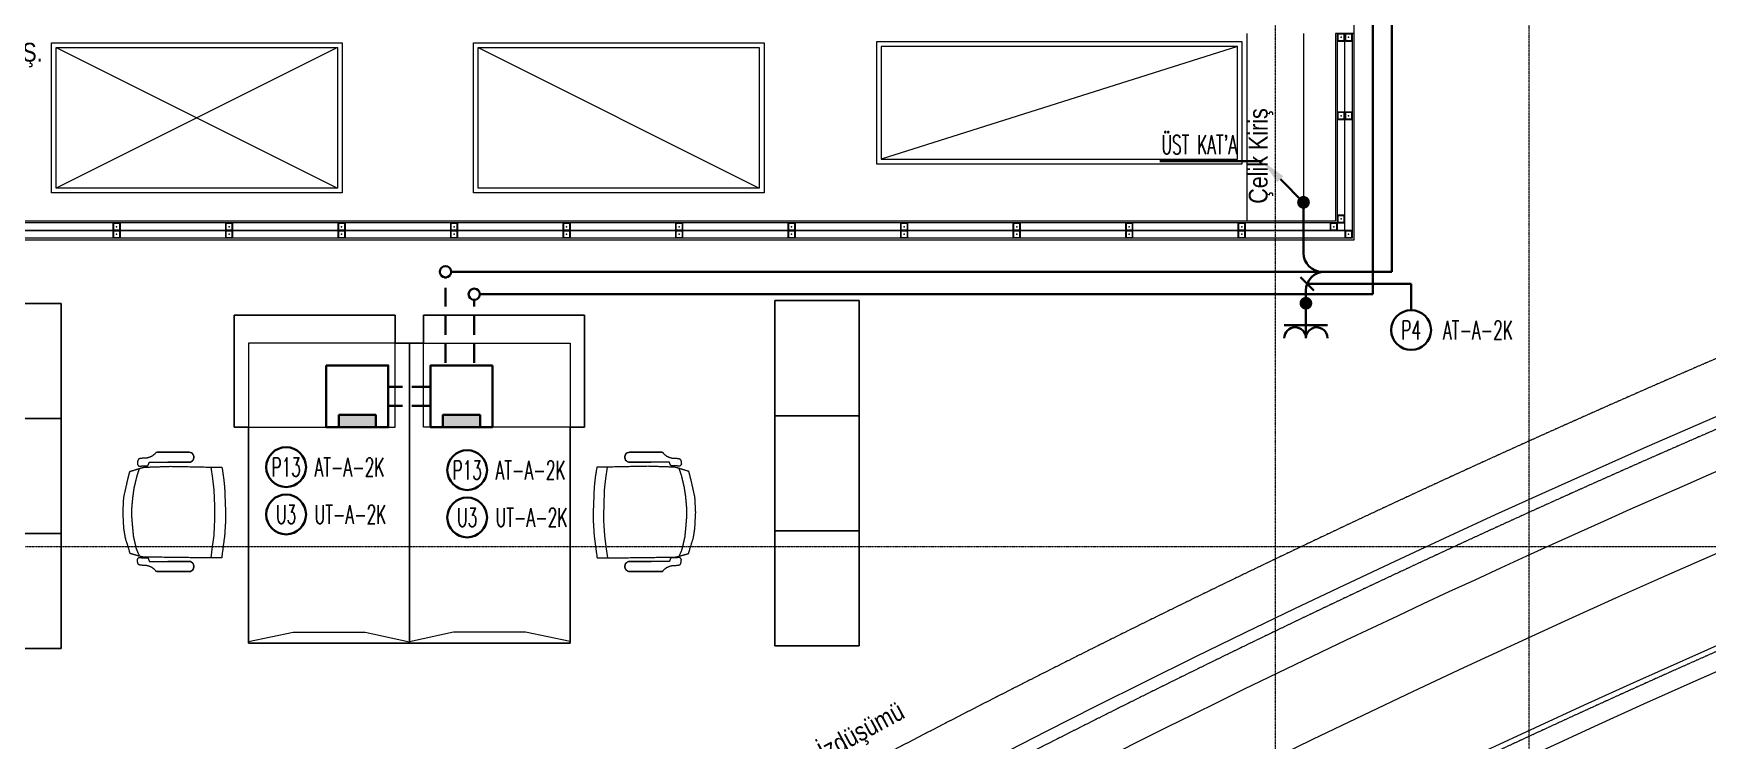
# Model space of a CAD drawing. Extents: x -1439 to 23780, y -1362 to 4476.
# Drawn here: x 13150 to 14043, y 1568 to 1945 of the extents above; entities that cross this region are included whole.
import ezdxf
from ezdxf.enums import TextEntityAlignment as Align

# ---------------------------------------------------------------- set-up
doc = ezdxf.new("R2010")
doc.units = 0
doc.header["$MEASUREMENT"] = 0
for name, pattern in [('Audi$0$DASHDOT2', [0.5, 0.25, -0.125, 0, -0.125]), ('Audi$0$DOT2', [0.125, 0, -0.125]), ('Audi$0$HIDDEN', [0.375, 0.25, -0.125]), ('HIDDEN', [0.375, 0.25, -0.125])]:
    doc.linetypes.add(name, pattern=pattern)
doc.layers.get('0').update_dxf_attribs({"color": 9, "lineweight": 9})
for name, color, linetype, lineweight in [('Audi$0$04', 8, 'Continuous', 9), ('Audi$0$05', 8, 'Continuous', 9), ('Audi$0$06B', 8, 'Continuous', 9), ('Audi$0$06C', 8, 'Continuous', 9), ('Audi$0$06D', 8, 'Continuous', 9), ('Audi$0$10', 8, 'Continuous', 9), ('Audi$0$11', 8, 'Continuous', 9), ('Audi$0$20', 8, 'Audi$0$DOT2', 9), ('Audi$0$21', 8, 'Continuous', 9), ('Audi$0$24', 8, 'Audi$0$DASHDOT2', 9), ('Audi$0$33', 8, 'Audi$0$BATTING', 9), ('Audi$0$35', 8, 'Continuous', 9), ('E-DÖŞEME (ŞAP İÇİ) PRİZ KUTUSU', 7, 'Continuous', 30), ('E-KABLO', 7, 'Continuous', 30), ('E-LINYE', 7, 'Continuous', 30), ('E-YAZI', 7, 'Continuous', 30), ('E-YUKARI ÇIKAN HAT', 7, 'Continuous', 30), ('E-ÇİFTLİ PRİZ', 7, 'Continuous', 30)]:
    doc.layers.add(name, color=color, linetype=linetype, lineweight=lineweight)
doc.styles.add('Audi$0$MuuM_TEXT-STANDART', font='ARIALN.TTF')
doc.styles.add('E-YAZI', font='txttw.shx')
doc.linetypes.add('Audi$0$BATTING', pattern='A,0.0001,-0.1,[134,ltypeshp.shx,S=0.1,R=0,X=-0.1,Y=0],-0.2,[134,ltypeshp.shx,S=0.1,R=180,X=0.1,Y=0],-0.1', length=0.4001)

# ---------------------------------------------------------------- blocks, each defined once
blk = doc.blocks.new('Audi$0$Group-321-1')
at = {"lineweight": 0}
for p, q in [((384783.0404, 69371.037), (384783.0455, 69371.0295)), ((384784.4115, 69370.3332), (384784.4025, 69370.333))]:
    blk.add_line(p, q, dxfattribs=at)
blk.add_lwpolyline([(384781.5515, 69367.9843), (384781.749, 69367.6906), (384781.7549, 69367.6863), (384781.7923, 69367.6441), (384781.8263, 69367.6169), (384782.0711, 69367.4613), (384782.3403, 69367.353), (384782.3817, 69367.3414), (384782.4453, 69367.3332), (384782.7991, 69367.344), (384783.0363, 69367.4941), (384783.1021, 69367.5581), (384783.1403, 69367.5843), (384783.2058, 69367.6663), (384783.5053, 69368.2326), (384783.5403, 69368.3322), (384783.689, 69368.5997), (384783.7466, 69368.6084), (384783.8084, 69368.6626), (384783.8147, 69368.6844), (384783.7337, 69368.6844), (384784.4562, 69370.087), (384784.5363, 69370.2162), (384784.6671, 69370.4777), (384784.7897, 69370.7386), (384784.8195, 69370.8587), (384784.8615, 69371.012), (384784.9078, 69371.2302), (384784.8821, 69371.3838), (384784.7923, 69371.511), (384784.3139, 69371.8312), (384783.7777, 69372.0326), (384783.6197, 69372.0318), (384783.48, 69371.9631), (384783.4374, 69371.9222), (384783.3299, 69371.7988), (384783.1493, 69371.5806), (384783.0089, 69371.3289), (384782.8745, 69371.074), (384782.8143, 69370.9298), (384782.099, 69369.5315), (384782.0492, 69369.5901), (384782.0346, 69369.5732), (384782.0266, 69369.4913), (384782.053, 69369.4394), (384781.9224, 69369.1627), (384781.8618, 69369.0762), (384781.5727, 69368.4935), (384781.5478, 69368.4017), (384781.5488, 69368.3546), (384781.5351, 69368.2638), (384781.5515, 69367.9843)], close=True, dxfattribs=at)
for centre, radius, start, end in [((384783.7002, 69371.6914), 0.3498, 77.58661, 129.02756), ((384783.3657, 69370.1215), 1.955, 60.96601, 77.834), ((384784.32, 69371.0452), 1.2443, 132.46554, 142.72442), ((384783.7203, 69371.8273), 0.2984, 161.30494, 177.7436), ((384783.7432, 69371.5713), 0.4025, 118.72004, 140.78477), ((384783.6803, 69371.6404), 0.3125, 79.03531, 114.67967), ((384783.8912, 69371.7489), 0.2436, 127.28492, 150.48206), ((384783.7369, 69371.9408), 0.00701, 14.30738, 65.78767), ((384783.5084, 69371.8411), 0.0862, 181.34596, 189.63974), ((384783.4275, 69371.8281), 0.00442, 198.85042, 328.86273), ((384783.624, 69371.4545), 0.4181, 82.50821, 117.47814), ((384786.16, 69370.0997), 3.0479, 144.45126, 151.44152), ((384783.1339, 69369.6371), 2.3005, 61.70075, 76.26458), ((384783.4781, 69370.0639), 1.955, 47.82213, 64.69011), ((384782.5383, 69372.3373), 0.9575, 316.21857, 325.7418), ((384784.1759, 69371.7659), 0.0116, 115.48588, 202.83845), ((384784.2048, 69371.7798), 0.0437, 204.93665, 291.60104), ((384784.1827, 69371.7527), 0.0264, 86.25131, 116.60003), ((384784.1802, 69371.7174), 0.0619, 44.04057, 86.06863), ((384784.219, 69371.7483), 0.0101, 111.92831, 196.76289), ((384784.245, 69371.7546), 0.0368, 193.51549, 249.2754), ((384784.2267, 69371.7313), 0.0287, 93.47089, 113.70035), ((384784.2157, 69371.751), 0.0129, 292.51497, 43.91301), ((384784.2218, 69371.692), 0.0681, 58.34095, 87.30825), ((384784.2665, 69371.7271), 0.0153, 157.39591, 204.46469), ((384784.264, 69371.7268), 0.0131, 105.23805, 152.09254), ((384784.2396, 69371.7211), 0.0339, 22.28966, 58.16625), ((384784.2575, 69371.7317), 0.0153, 281.19144, 328.26022), ((384784.2684, 69371.7064), 0.0339, 67.48988, 103.36647), ((384784.2588, 69371.7295), 0.0131, 333.56358, 20.41807), ((384784.2551, 69371.6749), 0.0681, 38.34788, 67.31518), ((384783.6081, 69371.2726), 0.5525, 133.02369, 146.12278), ((384783.2195, 69369.5931), 2.3005, 49.39154, 63.95538), ((384784.2513, 69371.7608), 0.045, 244.61072, 282.68217), ((384784.2938, 69371.739), 0.045, 202.97395, 241.04541), ((384784.2924, 69371.7303), 0.0368, 236.38072, 292.14064), ((384784.3065, 69371.7044), 0.0129, 81.74311, 193.14115), ((384784.3363, 69371.7123), 0.0437, 194.05509, 280.71948), ((384784.3025, 69371.7054), 0.0101, 288.89324, 13.72781), ((384784.2842, 69371.7018), 0.0287, 11.95578, 32.18524), ((384784.2999, 69371.6559), 0.0619, 39.58749, 81.61555), ((384784.3419, 69371.6807), 0.0116, 282.81768, 10.17024), ((384784.3272, 69371.6786), 0.0264, 9.05609, 39.40481), ((384793.5272, 69365.622), 11.9668, 150.13727, 152.89723), ((384800.1056, 69364.1963), 18.1799, 156.13496, 158.24111), ((384783.405, 69370.2154), 1.343, 60.01739, 86.68797), ((384784.5586, 69371.2508), 0.3498, 356.62857, 48.06952), ((384865.0479, 69325.7189), 93.6961, 150.803073, 151.627747), ((384777.8715, 69372.8535), 5.6052, 330.89441, 345.16435), ((384783.2749, 69371.4236), 0.0159, 339.0039, 150.39832), ((384783.5314, 69370.1506), 1.343, 38.96815, 65.63874), ((384784.4941, 69371.4395), 0.2436, 335.17406, 358.37121), ((384784.7399, 69371.4259), 0.00701, 59.86846, 111.34875), ((384784.5288, 69371.2049), 0.3125, 10.97646, 46.62082), ((384781.8315, 69372.3216), 3.0479, 334.21461, 341.20486), ((384784.4106, 69371.0507), 0.4181, 8.17799, 43.14791), ((384784.436, 69371.2157), 0.4025, 344.87136, 6.93609), ((384783.6723, 69371.3777), 1.2443, 342.93171, 353.19059), ((384783.1168, 69370.8333), 0.3186, 120.97289, 155.47556), ((384782.9706, 69371.0742), 0.0369, 91.80001, 120.34392), ((384782.963, 69371.0791), 0.0326, 45.48642, 78.55436), ((384782.8486, 69370.9332), 0.2179, 28.76175, 50.98475), ((384784.8286, 69371.1089), 0.00442, 156.7934, 286.8057), ((384784.7921, 69371.1821), 0.0862, 296.01639, 304.31017), ((384784.6574, 69371.3463), 0.2984, 307.91253, 324.35119), ((384783.7734, 69370.6126), 1.0105, 153.06948, 161.91859), ((384784.1506, 69371.1377), 1.1104, 185.59299, 197.27063), ((384785.7608, 69370.6832), 0.9575, 159.91432, 169.43756), ((384822.9409, 69349.5203), 45.4809, 151.91783, 153.89663), ((384776.6075, 69373.5829), 7.1236, 326.0794, 338.11644), ((384782.7341, 69368.9325), 2.0531, 60.68217, 76.50321), ((384768.9056, 69380.2116), 18.1799, 327.41502, 329.52117), ((384784.272, 69370.9318), 0.5525, 339.53334, 352.63243), ((384788.9005, 69367.1922), 5.6052, 140.49177, 154.76171), ((384784.589, 69370.7491), 0.0159, 335.25781, 146.65222), ((384782.8801, 69368.8575), 2.0531, 49.15292, 64.97396), ((384699.7855, 69410.5499), 93.6961, 334.028379, 334.853054), ((384773.8988, 69375.6976), 11.9668, 332.7589, 335.51885), ((384790.2301, 69366.5903), 7.1236, 147.53968, 159.57673), ((384783.8462, 69371.294), 1.1104, 288.38549, 300.06314), ((384784.4389, 69370.1168), 0.2179, 74.67138, 96.89437), ((384784.2014, 69370.2765), 0.3186, 330.18057, 4.68324), ((384784.4908, 69370.2948), 0.0326, 47.10176, 80.1697), ((384784.4824, 69370.2982), 0.0369, 5.3122, 33.85612), ((384782.4965, 69369.975), 0.2388, 70.63493, 104.39061), ((384825.273, 69347.607), 48.3027, 152.0551, 152.17195), ((384782.4028, 69368.6925), 1.5636, 74.98539, 82.5895), ((384783.6393, 69370.6814), 1.0105, 323.73754, 332.58665), ((384821.1879, 69350.0129), 43.565, 152.47687, 153.59071), ((384780.1046, 69371.4451), 2.9727, 314.88555, 333.67662), ((384782.7293, 69369.2079), 0.9545, 86.6279, 100.51602), ((384782.5618, 69370.1533), 0.00585, 151.78048, 223.89891), ((384743.6698, 69390.211), 45.4809, 331.7595, 333.7383), ((384782.1495, 69369.4974), 0.1377, 137.16643, 146.60216), ((384967.4628, 69508.0027), 231.379, 216.741616, 216.794011), ((384678.7517, 69458.2208), 136.4506, 319.252602, 319.492588), ((384782.5149, 69369.582), 0.0186, 41.38587, 155.31615), ((384783.958, 69371.212), 2.1585, 228.54216, 243.72242), ((384786.4545, 69368.1856), 2.9727, 151.97951, 170.77058), ((384783.1066, 69369.0142), 0.9545, 25.14011, 39.02822), ((384782.8782, 69368.4484), 1.5636, 43.06662, 50.67073), ((384782.0988, 69369.5256), 0.08, 143.47187, 205.34832), ((384782.9196, 69369.9112), 0.9868, 205.18196, 214.47771), ((384740.7557, 69390.9906), 48.3027, 333.48418, 333.60103), ((384795.1786, 69363.075), 14.5872, 154.13193, 155.3338), ((384781.9661, 69369.5433), 0.2494, 316.34844, 326.72021), ((384782.1667, 69369.4142), 0.0112, 312.85989, 34.81051), ((384745.0919, 69389.0738), 43.565, 332.06542, 333.17925), ((384783.9724, 69369.4292), 0.00585, 261.75721, 333.87565), ((384783.8657, 69369.2721), 0.2388, 21.26552, 55.0212), ((384791.1445, 69364.8055), 10.0957, 153.3898, 154.10666), ((384781.4441, 69369.9694), 0.9862, 309.91617, 319.86311), ((384782.1239, 69369.3634), 0.0209, 210.13375, 261.90105), ((384782.122, 69369.3451), 0.00941, 178.27039, 230.32072), ((384782.0852, 69369.2999), 0.0489, 5.77906, 50.98927), ((384782.1316, 69369.3958), 0.0541, 258.6932, 282.71565), ((384782.1321, 69369.3799), 0.0386, 287.17105, 347.53678), ((384782.1506, 69369.3741), 0.0194, 352.1473, 47.07927), ((384782.2653, 69368.9144), 0.4843, 94.43281, 101.94441), ((384782.228, 69369.389), 0.00831, 38.23228, 92.03083), ((384784.0189, 69371.1807), 2.1585, 241.9337, 257.11397), ((384783.0277, 69368.3243), 1.3873, 142.81626, 147.17964), ((384781.8012, 69367.5574), 1.667, 81.88637, 84.9423), ((384782.0501, 69369.2603), 0.0543, 255.44862, 293.85951), ((384782.0653, 69369.2123), 0.00351, 147.65254, 275.80128), ((384782.3152, 69369.2019), 0.2415, 178.31118, 202.80165), ((384782.0803, 69369.2075), 0.00659, 121.6403, 166.77146), ((384782.2724, 69369.0259), 0.196, 137.86982, 155.43476), ((384787.0532, 69366.1374), 5.9654, 150.48594, 156.73647), ((384789.1281, 69366.4456), 7.5187, 159.68697, 166.35156), ((384782.0818, 69369.0554), 0.00481, 20.93843, 175.93169), ((384782.1584, 69369.074), 0.0723, 153.7582, 202.5543), ((384782.8576, 69369.5029), 0.8909, 210.02521, 235.56573), ((384916.0429, 69336.4165), 136.4506, 166.163538, 166.403525), ((384783.5356, 69369.0581), 0.0186, 330.33998, 84.27025), ((384783.6274, 69370.5018), 2.1511, 233.76937, 242.93532), ((384783.546, 69368.7124), 0.00831, 33.62529, 87.42384), ((384783.1387, 69368.4661), 0.4843, 23.71172, 31.22332), ((384783.6023, 69368.6773), 0.0112, 90.84562, 172.79624), ((384788.1969, 69600.0219), 231.379, 268.862115, 268.914511), ((384784.4746, 69368.4138), 0.9862, 165.79302, 175.73995), ((384770.8666, 69375.5547), 14.5872, 330.32233, 331.52419), ((384783.5945, 69368.6292), 0.0386, 138.11935, 198.48507), ((384783.6078, 69368.6381), 0.0541, 202.94048, 226.96292), ((384783.5791, 69368.6408), 0.0194, 78.57685, 133.50883), ((384783.5859, 69368.613), 0.0209, 223.75508, 275.52238), ((384783.8241, 69368.5896), 0.2494, 158.93592, 169.30769), ((384783.5672, 69369.5788), 0.9868, 271.17841, 280.47417), ((384783.7323, 69368.6871), 0.08, 280.3078, 342.18425), ((384783.6798, 69368.7118), 0.1377, 339.05397, 348.48969), ((384783.6345, 69370.4982), 2.1511, 242.7208, 251.88675), ((384774.6241, 69373.2856), 10.0957, 331.54946, 332.26633), ((384783.5569, 69368.5444), 0.0489, 74.66686, 119.87707), ((384783.5722, 69368.6007), 0.00941, 255.33541, 307.38574), ((384781.8971, 69368.3577), 0.3521, 155.6746, 172.82724), ((384783.2716, 69369.2904), 0.8909, 250.0904, 275.63091), ((384783.3307, 69368.4723), 0.0723, 283.10183, 331.89793), ((384783.2251, 69368.5368), 0.196, 330.22137, 347.7863), ((384783.3432, 69368.6743), 0.2415, 282.85447, 307.34495), ((384783.4846, 69368.4866), 0.00659, 318.88467, 4.01582), ((384783.5452, 69368.4928), 0.0543, 191.79662, 230.20751), ((384783.4973, 69368.4773), 0.00351, 209.85485, 338.00359), ((384782.3066, 69367.2979), 1.667, 40.71383, 43.76976), ((384764.3472, 69370.8859), 17.3868, 351.32617, 351.63129), ((384781.2507, 69368.3722), 0.2986, 356.60672, 5.66016), ((384777.1322, 69372.6032), 7.5187, 319.30457, 325.96916), ((384783.3602, 69368.3991), 0.00481, 309.72444, 104.7177), ((384782.2148, 69368.7415), 1.3873, 338.47648, 342.83987), ((384782.1373, 69368.159), 0.6112, 170.0439, 196.59906), ((384781.8007, 69368.141), 0.2809, 142.99801, 163.90702), ((384781.6108, 69368.2877), 0.0411, 126.43126, 146.97652), ((384781.5894, 69368.3179), 0.00398, 74.79118, 133.78563), ((384781.5845, 69368.3135), 0.0102, 1.6376, 54.39629), ((384781.5006, 69368.3013), 0.0949, 358.81699, 7.38389), ((384782.2012, 69368.2894), 0.6058, 179.06594, 219.47978), ((384783.574, 69367.6511), 1.8423, 162.01986, 174.32836), ((384778.0913, 69370.7376), 5.9654, 328.91966, 335.17019), ((384782.3166, 69368.2853), 0.8221, 201.47616, 226.33924), ((384782.1191, 69367.7954), 0.3803, 174.31047, 196.66974), ((384781.9405, 69367.6889), 0.1449, 160.42148, 200.18277), ((384781.8274, 69367.732), 0.0243, 63.76495, 169.99527), ((384784.0992, 69371.3805), 4.2739, 238.04892, 242.63411), ((384781.9367, 69367.8086), 0.2189, 213.43665, 228.87327), ((384781.8626, 69367.7093), 0.0958, 222.86726, 244.00748), ((384781.8298, 69367.649), 0.0272, 202.20177, 232.28434), ((384782.6953, 69368.7143), 1.3999, 231.62456, 243.52038), ((384781.3493, 69368.793), 1.8423, 311.32776, 323.63627), ((384782.901, 69367.8424), 0.3521, 312.82889, 329.98153), ((384781.9795, 69367.566), 0.00393, 106.148, 191.23563), ((384781.9926, 69367.569), 0.0174, 192.47252, 226.43384), ((384781.9842, 69367.5477), 0.0228, 79.74326, 104.67435), ((384782.0763, 69367.6572), 0.139, 226.48129, 253.24184), ((384781.9679, 69367.4673), 0.1048, 43.02745, 79.064), ((384782.0325, 69367.5354), 0.00393, 108.00787, 193.0955), ((384782.0455, 69367.5388), 0.0174, 194.33239, 228.2937), ((384782.0378, 69367.5173), 0.0228, 81.60313, 106.53421), ((384782.0242, 69367.4364), 0.1048, 44.88731, 80.92386), ((384782.0223, 69367.5184), 0.0302, 24.43778, 42.48024), ((384782.0457, 69367.5282), 0.00493, 273.68219, 33.68219), ((384784.0734, 69371.3937), 4.2739, 243.02202, 247.60721), ((384782.6682, 69368.0497), 0.6058, 266.17635, 306.59018), ((384782.7811, 69367.6377), 0.2809, 321.7491, 342.65812), ((384783.0862, 69367.4874), 0.0949, 118.27223, 126.83913), ((384795.1854, 69355.0563), 17.3868, 134.02483, 134.32996), ((384783.0473, 69367.5626), 0.0102, 71.25983, 124.01853), ((384783.0109, 69367.569), 0.0411, 338.6796, 359.22486), ((384783.048, 69367.5692), 0.00398, 351.87049, 50.86494), ((384783.2896, 69367.3257), 0.2986, 119.99597, 129.0494), ((384782.1264, 69367.6297), 0.139, 228.34115, 255.10171), ((384782.043, 69367.5459), 0.0229, 252.85277, 277.47636), ((384782.7254, 69368.6988), 1.3999, 242.13575, 254.03156), ((384782.0856, 69367.5071), 0.00493, 90.11407, 210.11407), ((384782.1019, 69367.5147), 0.0229, 206.3199, 230.94349), ((384782.0905, 69367.4822), 0.0302, 81.31602, 99.35848), ((384782.1758, 69367.6043), 0.139, 230.55442, 257.31497), ((384782.0967, 69367.5174), 0.0229, 254.71264, 279.33622), ((384782.0783, 69367.4086), 0.1048, 44.73227, 80.76882), ((384782.0769, 69367.4892), 0.0302, 26.29765, 44.3401), ((384782.0999, 69367.4998), 0.00493, 275.54206, 35.54205), ((384782.1404, 69367.4796), 0.00493, 91.97393, 211.97394), ((384782.1563, 69367.4877), 0.0229, 208.17977, 232.80335), ((384782.146, 69367.4549), 0.0302, 83.17589, 101.21835), ((384782.2273, 69367.5797), 0.139, 232.41428, 259.17484), ((384782.1491, 69367.4857), 0.0174, 257.36242, 291.32374), ((384782.1362, 69367.3809), 0.1048, 46.59213, 82.62868), ((384782.1361, 69367.4668), 0.0228, 19.12192, 44.053), ((384782.1539, 69367.4731), 0.00393, 292.56063, 17.64826), ((384782.2044, 69367.4602), 0.0174, 259.22229, 293.1836), ((384782.1921, 69367.441), 0.0228, 20.98178, 45.91286), ((384782.2096, 69367.4478), 0.00393, 294.42049, 19.50812), ((384782.4333, 69367.421), 0.0243, 315.66086, 61.89118), ((384782.5995, 69367.9217), 0.6112, 289.05706, 315.61223), ((384782.3942, 69367.4364), 0.0958, 241.64864, 262.78887), ((384782.3644, 69367.3745), 0.0272, 253.37179, 283.45435), ((384782.3323, 69367.4878), 0.1449, 285.47336, 325.23464), ((384782.3147, 69367.695), 0.3803, 288.98638, 311.34565), ((384782.4317, 69367.5545), 0.2189, 256.78285, 272.21947), ((384782.5977, 69368.1411), 0.8221, 259.31689, 284.17997)]:
    blk.add_arc(centre, radius, start, end, dxfattribs=at)
blk = doc.blocks.new('Audi$0$Group-258-1')
at = {"linetype": 'Continuous'}
for p, q in [((384800.0983, 69164.505), (384800.0936, 69164.5084)), ((384800.71, 69164.505), (384800.7146, 69164.5084)), ((384800.2257, 69164.3995), (384800.1668, 69164.4084)), ((384800.2892, 69164.3936), (384800.2257, 69164.3995)), ((384800.3717, 69164.3904), (384800.2892, 69164.3936)), ((384800.4137, 69164.389), (384800.3717, 69164.3904)), ((384800.4502, 69164.389), (384800.4137, 69164.389)), ((384800.4792, 69164.3908), (384800.4502, 69164.389)), ((384800.5299, 69164.394), (384800.4792, 69164.3908)), ((384800.5895, 69164.4019), (384800.5299, 69164.394)), ((384800.6491, 69164.4097), (384800.5895, 69164.4019))]:
    blk.add_line(p, q, dxfattribs=at)
at = {"linetype": 'Continuous', "flags": 128}
for points in [[(384800.0862, 69164.6997), (384800.0862, 69164.6409), (384800.0862, 69164.6409)], [(384800.722, 69164.6997), (384800.722, 69164.6409), (384800.722, 69164.6409)], [(384800.0862, 69164.6409), (384800.0862, 69164.5259), (384800.0862, 69164.6409)], [(384800.1395, 69164.5259), (384800.1395, 69164.6409), (384800.1395, 69164.6409)], [(384800.6687, 69164.5259), (384800.6687, 69164.6409), (384800.6687, 69164.6409)], [(384800.722, 69164.6409), (384800.722, 69164.5259), (384800.722, 69164.6409)], [(384800.0862, 69164.5259), (384800.0862, 69164.5259), (384800.087, 69164.52)], [(384800.0862, 69164.5259), (384800.087, 69164.52), (384800.087, 69164.52)], [(384800.087, 69164.52), (384800.087, 69164.52), (384800.0892, 69164.5143)], [(384800.087, 69164.52), (384800.0892, 69164.5143), (384800.0892, 69164.5143)], [(384800.1365, 69164.5143), (384800.1365, 69164.5143), (384800.1387, 69164.52)], [(384800.1365, 69164.5143), (384800.1387, 69164.52), (384800.1387, 69164.52)], [(384800.1387, 69164.52), (384800.1387, 69164.52), (384800.1395, 69164.5259)], [(384800.1387, 69164.52), (384800.1395, 69164.5259), (384800.1395, 69164.5259)], [(384800.6695, 69164.52), (384800.6695, 69164.52), (384800.6687, 69164.5259)], [(384800.6695, 69164.52), (384800.6687, 69164.5259), (384800.6687, 69164.5259)], [(384800.6718, 69164.5143), (384800.6718, 69164.5143), (384800.6695, 69164.52)], [(384800.6718, 69164.5143), (384800.6695, 69164.52), (384800.6695, 69164.52)], [(384800.7213, 69164.52), (384800.7213, 69164.52), (384800.719, 69164.5143)], [(384800.7213, 69164.52), (384800.719, 69164.5143), (384800.719, 69164.5143)], [(384800.722, 69164.5259), (384800.722, 69164.5259), (384800.7213, 69164.52)], [(384800.722, 69164.5259), (384800.7213, 69164.52), (384800.7213, 69164.52)], [(384800.0892, 69164.5143), (384800.0892, 69164.5143), (384800.0929, 69164.5094)], [(384800.0892, 69164.5143), (384800.0936, 69164.5084), (384800.0929, 69164.5094)], [(384800.0977, 69164.5054), (384800.0977, 69164.5054), (384800.1034, 69164.5026)], [(384800.0977, 69164.5054), (384800.1034, 69164.5026), (384800.1034, 69164.5026)], [(384800.1034, 69164.5026), (384800.1034, 69164.5026), (384800.1096, 69164.5011)], [(384800.1034, 69164.5026), (384800.1096, 69164.5011), (384800.1096, 69164.5011)], [(384800.1096, 69164.5011), (384800.1096, 69164.5011), (384800.1161, 69164.5011)], [(384800.1096, 69164.5011), (384800.1161, 69164.5011), (384800.1161, 69164.5011)], [(384800.1161, 69164.5011), (384800.1161, 69164.5011), (384800.1223, 69164.5026)], [(384800.1161, 69164.5011), (384800.1223, 69164.5026), (384800.1223, 69164.5026)], [(384800.1223, 69164.5026), (384800.1223, 69164.5026), (384800.128, 69164.5054)], [(384800.1223, 69164.5026), (384800.128, 69164.5054), (384800.128, 69164.5054)], [(384800.128, 69164.5054), (384800.128, 69164.5054), (384800.1328, 69164.5094)], [(384800.128, 69164.5054), (384800.1328, 69164.5094), (384800.1328, 69164.5094)], [(384800.1328, 69164.5094), (384800.1328, 69164.5094), (384800.1365, 69164.5143)], [(384800.1328, 69164.5094), (384800.1365, 69164.5143), (384800.1365, 69164.5143)], [(384800.6754, 69164.5094), (384800.6754, 69164.5094), (384800.6718, 69164.5143)], [(384800.6754, 69164.5094), (384800.6718, 69164.5143), (384800.6718, 69164.5143)], [(384800.6802, 69164.5054), (384800.6802, 69164.5054), (384800.6754, 69164.5094)], [(384800.6802, 69164.5054), (384800.6754, 69164.5094), (384800.6754, 69164.5094)], [(384800.6859, 69164.5026), (384800.6859, 69164.5026), (384800.6802, 69164.5054)], [(384800.6859, 69164.5026), (384800.6802, 69164.5054), (384800.6802, 69164.5054)], [(384800.6922, 69164.5011), (384800.6922, 69164.5011), (384800.6859, 69164.5026)], [(384800.6922, 69164.5011), (384800.6859, 69164.5026), (384800.6859, 69164.5026)], [(384800.6986, 69164.5011), (384800.6986, 69164.5011), (384800.6922, 69164.5011)], [(384800.6986, 69164.5011), (384800.6922, 69164.5011), (384800.6922, 69164.5011)], [(384800.7048, 69164.5026), (384800.7048, 69164.5026), (384800.6986, 69164.5011)], [(384800.7048, 69164.5026), (384800.6986, 69164.5011), (384800.6986, 69164.5011)], [(384800.7105, 69164.5054), (384800.7105, 69164.5054), (384800.7048, 69164.5026)], [(384800.7105, 69164.5054), (384800.7048, 69164.5026), (384800.7048, 69164.5026)], [(384800.719, 69164.5143), (384800.7146, 69164.5084), (384800.7153, 69164.5094)], [(384800.719, 69164.5143), (384800.719, 69164.5143), (384800.7153, 69164.5094)]]:
    blk.add_lwpolyline(points, close=True, dxfattribs=at)
at = {"linetype": 'Continuous'}
for points in [[(384800.3272, 69164.8751), (384800.2792, 69164.8644), (384800.2312, 69164.8536)], [(384800.4074, 69164.8792), (384800.3673, 69164.8772), (384800.3272, 69164.8751)], [(384800.4932, 69164.8746), (384800.4503, 69164.8769), (384800.4074, 69164.8792)], [(384800.5432, 69164.8666), (384800.5182, 69164.8706), (384800.4932, 69164.8746)], [(384800.1182, 69164.7571), (384800.1184, 69164.788), (384800.1261, 69164.8013), (384800.1481, 69164.8026)], [(384800.1481, 69164.8026), (384800.1523, 69164.8031), (384800.1616, 69164.7937)], [(384800.1616, 69164.7937), (384800.1601, 69164.7826), (384800.1585, 69164.7715)], [(384800.1886, 69164.8426), (384800.1775, 69164.8055), (384800.1663, 69164.7685)], [(384800.2113, 69164.8039), (384800.1911, 69164.7972), (384800.1708, 69164.7905)], [(384800.2312, 69164.8536), (384800.2099, 69164.8481), (384800.1886, 69164.8426)], [(384800.2746, 69164.8191), (384800.2429, 69164.8115), (384800.2113, 69164.8039)], [(384800.3252, 69164.8264), (384800.2999, 69164.8227), (384800.2746, 69164.8191)], [(384800.3841, 69164.8318), (384800.3546, 69164.8291), (384800.3252, 69164.8264)], [(384800.4307, 69164.8318), (384800.4074, 69164.8318), (384800.3841, 69164.8318)], [(384800.4872, 69164.8271), (384800.4589, 69164.8295), (384800.4307, 69164.8318)], [(384800.5356, 69164.8225), (384800.5114, 69164.8248), (384800.4872, 69164.8271)], [(384800.5919, 69164.8096), (384800.5638, 69164.8161), (384800.5356, 69164.8225)], [(384800.6271, 69164.8405), (384800.5851, 69164.8535), (384800.5432, 69164.8666)], [(384800.637, 69164.7924), (384800.6046, 69164.8075), (384800.5919, 69164.8096)], [(384800.6454, 69164.7717), (384800.6363, 69164.8061), (384800.6271, 69164.8405)], [(384800.6601, 69164.8026), (384800.656, 69164.8031), (384800.6466, 69164.7937)], [(384800.6466, 69164.7937), (384800.6482, 69164.7826), (384800.6497, 69164.7715)], [(384800.69, 69164.7571), (384800.6898, 69164.788), (384800.6822, 69164.8013), (384800.6601, 69164.8026)], [(384800.0854, 69164.7011), (384800.1126, 69164.7212), (384800.1182, 69164.7571)], [(384800.158, 69164.7461), (384800.1488, 69164.7423), (384800.1395, 69164.7385)], [(384800.1395, 69164.7385), (384800.1395, 69164.6897), (384800.1395, 69164.6409)], [(384800.1585, 69164.7715), (384800.1583, 69164.7588), (384800.158, 69164.7461)], [(384800.1663, 69164.7685), (384800.1639, 69164.6975), (384800.1616, 69164.6266)], [(384800.6491, 69164.4746), (384800.6472, 69164.6232), (384800.6454, 69164.7717)], [(384800.6497, 69164.7715), (384800.65, 69164.7588), (384800.6502, 69164.7461)], [(384800.6502, 69164.7461), (384800.6595, 69164.7423), (384800.6687, 69164.7385)], [(384800.6687, 69164.7385), (384800.6687, 69164.6897), (384800.6687, 69164.6409)], [(384800.7229, 69164.7011), (384800.6957, 69164.7212), (384800.69, 69164.7571)], [(384800.1616, 69164.6266), (384800.1642, 69164.4892), (384800.1668, 69164.3518)], [(384800.6491, 69164.3531), (384800.6491, 69164.4138), (384800.6491, 69164.4746)], [(384800.1668, 69164.3518), (384800.2302, 69164.3409), (384800.278, 69164.3374)], [(384800.278, 69164.3374), (384800.3427, 69164.3349), (384800.4074, 69164.3324)], [(384800.4502, 69164.3324), (384800.4901, 69164.3349), (384800.5299, 69164.3374)], [(384800.5299, 69164.3374), (384800.5895, 69164.3452), (384800.6491, 69164.3531)], [(384800.4074, 69164.3324), (384800.4288, 69164.3324), (384800.4502, 69164.3324)]]:
    blk.add_open_spline(points, degree=2, dxfattribs=at)
blk = doc.blocks.new('Audi$0$p-masa_160')
for p, q in [((7.57, 115.2), (7.57, 160)), ((85.7, 115.2), (7.57, 115.2))]:
    blk.add_line(p, q)
blk.add_lwpolyline([(85.7, 115.2), (93.45, 115.2), (93.45, 174.97), (7.57, 174.97), (7.57, 160), (0, 160), (0, 0), (85.7, 0), (85.7, 115.2)], close=True)
at = {"flags": 128}
for points in [[(7.57, 160), (7.57, 174.97), (93.45, 174.97), (93.45, 115.2), (85.7, 115.2)], [(85.7, 0.04), (85.7, 0.94), (61.93, 5.88), (23.62, 5.88), (0, 0.73), (0, 0), (85.67, 0)]]:
    blk.add_lwpolyline(points, dxfattribs=at)
for points in [[(85.7, 160), (85.7, 0), (0, 0), (0, 160), (85.7, 160)], [(85.7, 160), (85.7, 0), (0, 0), (0, 160)]]:
    blk.add_lwpolyline(points, close=True, dxfattribs=at)
blk = doc.blocks.new('Audi$0$Group-41-1')
for p, q in [((384804.5645, 69162.035), (384804.5645, 69161.585)), ((384805.1779, 69162.035), (384804.5645, 69162.035)), ((384805.1779, 69161.585), (384805.1779, 69162.035)), ((384804.5645, 69161.585), (384805.1779, 69161.585))]:
    blk.add_line(p, q)
at = {"flags": 128}
blk.add_lwpolyline([(384804.5645, 69162.035), (384805.1779, 69162.035), (384805.1779, 69161.585), (384804.5645, 69161.585)], close=True, dxfattribs=at)
blk = doc.blocks.new('Audi$0$Group-42-1')
at = {"layer": 'Audi$0$05', "color": 7}
for p in [(-1.2267, 0), (-0.6133, 0), (0, 0)]:
    blk.add_blockref('Audi$0$Group-41-1', p, dxfattribs=at)
blk = doc.blocks.new('Audi$0$P-AKS_AUDI')
at = {"layer": 'Audi$0$21', "linetype": 'Audi$0$DASHDOT2'}
for points in [[(-2664.62, -2580.53), (-2664.62, 1229.1)], [(-3832.02, -1113.38), (266.92, -1113.38)]]:
    blk.add_lwpolyline(points, dxfattribs=at)
at = {"layer": 'Audi$0$24'}
blk.add_lwpolyline([(-2800, -2590), (-2800, 1250)], dxfattribs=at)
blk = doc.blocks.new('Audi$0$Prf-40x40')
for points in [[(1.5, -2), (-1.5, -2, -0.414214), (-2, -1.5), (-2, 1.5, -0.414214), (-1.5, 2), (1.5, 2, -0.414214), (2, 1.5), (2, -1.5, -0.414214)], [(1.5, -1.7), (-1.5, -1.7, -0.414214), (-1.7, -1.5), (-1.7, 1.5, -0.414214), (-1.5, 1.7), (1.5, 1.7, -0.414214), (1.7, 1.5), (1.7, -1.5, -0.414214)]]:
    blk.add_lwpolyline(points, format="xyb", close=True)
at = {"color": 252}
blk.add_point((0, 0), dxfattribs=at)
blk = doc.blocks.new('Audi$0$p-2. kat planı')
at = {"layer": 'Audi$0$06D'}
for points in [[(13074.5, 1840), (13843.61, 1840), (13849.5, 1840), (13849.5, 1846.13), (13849.5, 1943)], [(13797.5, 1845), (13797.5, 1945)], [(13827.5, 1945), (13827.5, 1845)]]:
    blk.add_lwpolyline(points, dxfattribs=at)
at = {"layer": 'Audi$0$11'}
for points in [[(13071.5, 1836), (13853.5, 1836), (13853.5, 1945)], [(13072.5, 1835), (13854.5, 1835), (13854.5, 1945), (13844.5, 1945), (13844.5, 1845), (13072.5, 1845)], [(13845.5, 1944), (13845.5, 1844), (13072.5, 1844)]]:
    blk.add_lwpolyline(points, dxfattribs=at)
at = {"layer": 'Audi$0$20', "linetype": 'Audi$0$HIDDEN'}
blk.add_lwpolyline([(16671.49, 2158.03, 0.152192), (13054.42, 1065.28, 0.152192)], format="xyb", dxfattribs=at)
at = {"layer": 'Audi$0$33', "ltscale": 0.4}
for points in [[(13849.5, 1845), (13849.5, 1846.13), (13849.5, 1943)], [(13849.5, 1840), (13071.97, 1840)]]:
    blk.add_lwpolyline(points, dxfattribs=at)
at = {"layer": 'Audi$0$10', "xscale": -1}
for p in [(13847.5, 1943), (13851.5, 1943), (13847.5, 1901.13), (13851.5, 1901.13), (13847.5, 1846.13), (13194.5, 1842), (13194.5, 1838), (13254.5, 1842), (13254.5, 1838), (13314.5, 1842), (13314.5, 1838), (13374.5, 1842), (13374.5, 1838), (13434.5, 1842), (13434.5, 1838), (13494.5, 1842), (13494.5, 1838), (13554.5, 1842), (13554.5, 1838), (13614.5, 1842), (13614.5, 1838), (13674.5, 1842), (13674.5, 1838), (13734.5, 1842), (13734.5, 1838), (13794.5, 1842), (13794.5, 1838), (13843.61, 1842), (13851.5, 1838)]:
    blk.add_blockref('Audi$0$Prf-40x40', p, dxfattribs=at)
at = {"layer": 'Audi$0$24'}
blk.add_blockref('Audi$0$P-AKS_AUDI', (16612.5, 2785), dxfattribs=at)
at = {"layer": 'Audi$0$21', "style": 'Audi$0$MuuM_TEXT-STANDART'}
blk.add_text('M.Ş.', height=10, dxfattribs=at).set_placement((13131.49, 1930.03))
at = {"layer": 'Audi$0$21', "insert": (13804.83, 1854.25), "char_height": 10, "attachment_point": 4, "rotation": 90, "style": 'Audi$0$MuuM_TEXT-STANDART'}
blk.add_mtext_dynamic_manual_height_columns('Çelik Kiriş', width=388.5584, gutter_width=156.51, heights=[0], dxfattribs=at)
blk = doc.blocks.new('100_ÇİFTLİ PRİZ')
at = {"layer": 'E-ÇİFTLİ PRİZ', "color": 4}
for p, q in [((0, 3.86), (0, 0)), ((-2.4, 2.43), (2.4, 2.43))]:
    blk.add_line(p, q, dxfattribs=at)
for centre, start, end in [((-1.2, 3.87), 179.6083, 359.6083), ((1.2, 3.87), 180.3917, 0.3917)]:
    blk.add_arc(centre, 1.2, start, end, dxfattribs=at)
blk = doc.blocks.new('100_YUKARI ÇIKAN HAT')
at = {"layer": 'E-YUKARI ÇIKAN HAT', "color": 3, "linetype": 'Continuous'}
blk.add_line((2.47, 2.47), (0, 0), dxfattribs=at)
at = {"layer": 'E-YUKARI ÇIKAN HAT', "color": 4, "linetype": 'Continuous', "const_width": 0.675}
blk.add_lwpolyline([(-0.34, 0, 1), (0.34, 0, 1)], format="xyb", close=True, dxfattribs=at)
at = {"layer": 'E-YUKARI ÇIKAN HAT', "color": 3, "linetype": 'Continuous'}
blk.add_solid([(2.15, 2.79), (2.79, 2.15), (4.38, 4.38)], dxfattribs=at)
blk = doc.blocks.new('10_DÖŞEME (ŞAP İÇİ) PRİZ KUTUSU')
at = {"layer": 'E-DÖŞEME (ŞAP İÇİ) PRİZ KUTUSU'}
blk.add_hatch(color=5, dxfattribs=at).paths.add_polyline_path([(0.734, 0.216), (0.734, 0.706), (-0.734, 0.706), (-0.734, 0.216)])
at = {"layer": 'E-DÖŞEME (ŞAP İÇİ) PRİZ KUTUSU', "color": 5}
for points in [[(1.224, 2.664), (1.224, 0.216), (-1.224, 0.216), (-1.224, 2.664)], [(0.734, 0.706), (0.734, 0.216), (-0.734, 0.216), (-0.734, 0.706)]]:
    blk.add_lwpolyline(points, close=True, dxfattribs=at)

msp = doc.modelspace()

# ---------------------------------------------------------------- linework, layer by layer
at = {"layer": 'Audi$0$06B'}
for points in [[(13055.87, 1124.03, -0.149972), (16650.5, 2206.09)], [(13033.61, 1157.26, -0.075525), (14783.96, 1979.92, -0.075525)]]:
    msp.add_lwpolyline(points, format="xyb", dxfattribs=at)
at = {"layer": 'Audi$0$06C'}
msp.add_lwpolyline([(13124.69, 1100.45), (13117.7, 1111.05, -0.146397), (16605.5, 2161.14), (16605.5, 2148.44, 0.146396), (13124.69, 1100.45, 3.321415)], format="xyb", dxfattribs=at)
at = {"layer": 'Audi$0$06D'}
for p, q in [((13162.25, 1937.5), (13312.25, 1862.5)), ((13312.25, 1937.5), (13162.25, 1862.5)), ((13387.25, 1937.5), (13537.25, 1862.5)), ((13792.25, 1938), (13602.25, 1878))]:
    msp.add_line(p, q, dxfattribs=at)
for points in [[(13314.75, 1860), (13159.75, 1860), (13159.75, 1940), (13314.75, 1940)], [(13312.25, 1862.5), (13162.25, 1862.5), (13162.25, 1937.5), (13312.25, 1937.5)], [(13539.75, 1860), (13384.75, 1860), (13384.75, 1940), (13539.75, 1940)], [(13537.25, 1862.5), (13387.25, 1862.5), (13387.25, 1937.5), (13537.25, 1937.5)], [(13599.75, 1875.5), (13794.75, 1875.5), (13794.75, 1940.5), (13599.75, 1940.5)], [(13602.25, 1878), (13792.25, 1878), (13792.25, 1938), (13602.25, 1938)]]:
    msp.add_lwpolyline(points, close=True, dxfattribs=at)
msp.add_lwpolyline([(15949.84, 1897.89, 0.099521), (13648.07, 1167.17, 0.099521)], format="xyb", dxfattribs=at)
at = {"layer": 'Audi$0$20', "linetype": 'Audi$0$HIDDEN'}
for points in [[(13074.5, 1250.48, -0.146575), (16650.5, 2301.36, -0.146575)], [(13074.5, 1209.1, -0.147553), (16652.5, 2266.71)]]:
    msp.add_lwpolyline(points, format="xyb", dxfattribs=at)
at = {"layer": 'Audi$0$35'}
msp.add_lwpolyline([(16650.5, 2363), (16650.5, 2272.98, 0.147272), (13074.5, 1216.59), (13074.5, 1835), (13854.5, 1835), (13854.5, 2483.5), (13840.44, 2489.8), (13837.5, 2489.8), (13837.5, 2570.2), (13840.5, 2570.2), (13854.5, 2576.5), (13854.5, 2580), (13854.5, 2657), (13835.5, 2657), (13835.5, 2763), (13854.5, 2763), (13854.5, 2803), (14182.5, 2803), (14182.5, 2363)], format="xyb", close=True, dxfattribs=at)
msp.add_lwpolyline([(16670.8, 1862.43, 0.158669), (13096.04, 734.16, 0.158669)], format="xyb", dxfattribs=at)
at = {"layer": 'E-KABLO', "color": 4, "ltscale": 40}
for p in [(13864.5, 2352), (13388.24, 1806)]:
    msp.add_line(p, (13864.5, 1806), dxfattribs=at)
at = {"layer": 'E-KABLO', "color": 6, "ltscale": 40}
for p, q in [((13874.5, 2260.29), (13874.5, 1818)), ((13372.89, 1818), (13874.5, 1818)), ((13828.74, 1801.21), (13828.74, 1808))]:
    msp.add_line(p, q, dxfattribs=at)
at = {"layer": 'E-KABLO'}
msp.add_line((13805.57, 1876.91), (13750.78, 1876.91), dxfattribs=at)
at = {"layer": 'E-KABLO', "color": 6}
msp.add_line((13827.46, 1855), (13827.46, 1828), dxfattribs=at)
at = {"layer": 'E-KABLO', "color": 6, "linetype": 'HIDDEN', "ltscale": 40}
for p, q in [((13369.89, 1769.4), (13369.89, 1815)), ((13361.92, 1746.6), (13339.98, 1746.6))]:
    msp.add_line(p, q, dxfattribs=at)
at = {"layer": 'E-KABLO', "color": 4, "linetype": 'HIDDEN', "ltscale": 40}
for p, q in [((13385.24, 1769.4), (13385.24, 1803)), ((13361.92, 1756.6), (13339.98, 1756.6))]:
    msp.add_line(p, q, dxfattribs=at)
at = {"layer": 'E-KABLO', "color": 4, "linetype": 'Continuous', "const_width": 3.38}
msp.add_lwpolyline([(13830.43, 1801.21, 1), (13827.05, 1801.21, 1)], format="xyb", close=True, dxfattribs=at)
at = {"layer": 'E-KABLO', "color": 6}
msp.add_circle((13369.89, 1818), 3, dxfattribs=at)
at = {"layer": 'E-KABLO', "color": 4}
msp.add_circle((13385.24, 1806), 3, dxfattribs=at)
at = {"layer": 'E-KABLO', "color": 7, "linetype": 'Continuous'}
for centre in [(13884.87, 1786.93), (13284.9, 1713.85), (13381.45, 1712.27), (13284.9, 1688.63), (13381.45, 1687.05)]:
    msp.add_circle(centre, 10.61, dxfattribs=at)
at = {"layer": 'E-KABLO', "color": 6, "ltscale": 40}
for centre, start, end in [((13837.46, 1828), 180, 270), ((13838.74, 1808), 90, 180)]:
    msp.add_arc(centre, 10, start, end, dxfattribs=at)
at = {"layer": 'E-LINYE', "color": 7, "linetype": 'Continuous'}
for p, q in [((13832.89, 1807.96), (13825.86, 1815.07)), ((13829.38, 1811.52), (13884.87, 1811.52)), ((13884.87, 1811.52), (13884.87, 1797.55))]:
    msp.add_line(p, q, dxfattribs=at)

# ---------------------------------------------------------------- block references
msp.add_blockref('Audi$0$p-2. kat planı', (0, 0))
at = {"layer": 'Audi$0$04', "xscale": 99.99999999999999, "yscale": 99.99999999999999, "zscale": 99.99999999999999, "rotation": 297.1763778173342}
msp.add_blockref('Audi$0$Group-321-1', (-23731943.71, 31064370), dxfattribs=at)
at = {"layer": 'Audi$0$05', "color": 7, "xscale": 100, "yscale": 100, "zscale": 100, "rotation": 270}
for p in [(-6903038.52, 38482134.93), (-6902613.03, 38482136.39)]:
    msp.add_blockref('Audi$0$Group-42-1', p, dxfattribs=at)
at = {"layer": 'Audi$0$05', "xscale": -1}
msp.add_blockref('Audi$0$p-masa_160', (13350.62, 1619.97), dxfattribs=at)
at = {"layer": 'Audi$0$05'}
msp.add_blockref('Audi$0$p-masa_160', (13350.62, 1619.97), dxfattribs=at)
at = {"layer": 'Audi$0$05', "color": 7, "extrusion": (0, 0, -1), "yscale": 100, "zscale": -100}
for p, xscale, rotation in [((-6929685.84, 38481730.45), 100, 270), ((6902984.59, 38481730.45), -100, 90)]:
    msp.add_blockref('Audi$0$Group-258-1', p, dxfattribs=dict(at, xscale=xscale, rotation=rotation))
at = {"layer": 'E-DÖŞEME (ŞAP İÇİ) PRİZ KUTUSU', "yscale": 13.48039215686274, "zscale": 13.48039215686274}
for p, xscale in [((13322.83, 1732.19), -13.48039215686274), ((13378.42, 1732.19), 13.48039215686274)]:
    msp.add_blockref('10_DÖŞEME (ŞAP İÇİ) PRİZ KUTUSU', p, dxfattribs=dict(at, xscale=xscale))
at = {"layer": 'E-YUKARI ÇIKAN HAT', "xscale": 5, "yscale": 5, "zscale": 5, "rotation": 90}
msp.add_blockref('100_YUKARI ÇIKAN HAT', (13827.46, 1855), dxfattribs=at)
at = {"layer": 'E-ÇİFTLİ PRİZ', "xscale": -4.799999999999998, "yscale": 4.799999999999998, "zscale": 4.799999999999998, "rotation": 180}
msp.add_blockref('100_ÇİFTLİ PRİZ', (13828.74, 1801.21), dxfattribs=at)

# ---------------------------------------------------------------- texts
at = {"layer": 'Audi$0$21', "style": 'Audi$0$MuuM_TEXT-STANDART'}
msp.add_text('+13.00 Kotu Asma Tavan İzdüşümü', height=10, rotation=28.50045, dxfattribs=at).set_placement((13455.24, 1493.55))
at = {"layer": 'E-KABLO', "color": 3, "linetype": 'Continuous', "style": 'E-YAZI', "width": 0.6}
for s, p in [('P4', (13884.87, 1786.93)), ('P13', (13284.9, 1713.85)), ('P13', (13381.45, 1712.27)), ('U3', (13284.9, 1688.63)), ('U3', (13381.45, 1687.05))]:
    msp.add_text(s, height=10, dxfattribs=at).set_placement(p, align=Align.MIDDLE_CENTER)
at = {"layer": 'E-YAZI', "color": 3, "style": 'E-YAZI', "width": 0.6}
for s, p in [("ÜST KAT'A", (13751.71, 1880.76, 0)), ('AT-A-2K', (13901.87, 1781.93)), ('AT-A-2K', (13300.08, 1708.85, 0)), ('AT-A-2K', (13396.63, 1707.27, 0)), ('UT-A-2K', (13300.08, 1683.63, 0)), ('UT-A-2K', (13396.63, 1682.05, 0))]:
    msp.add_text(s, height=10, dxfattribs=at).set_placement(p)

doc.saveas('drawing.dxf')
